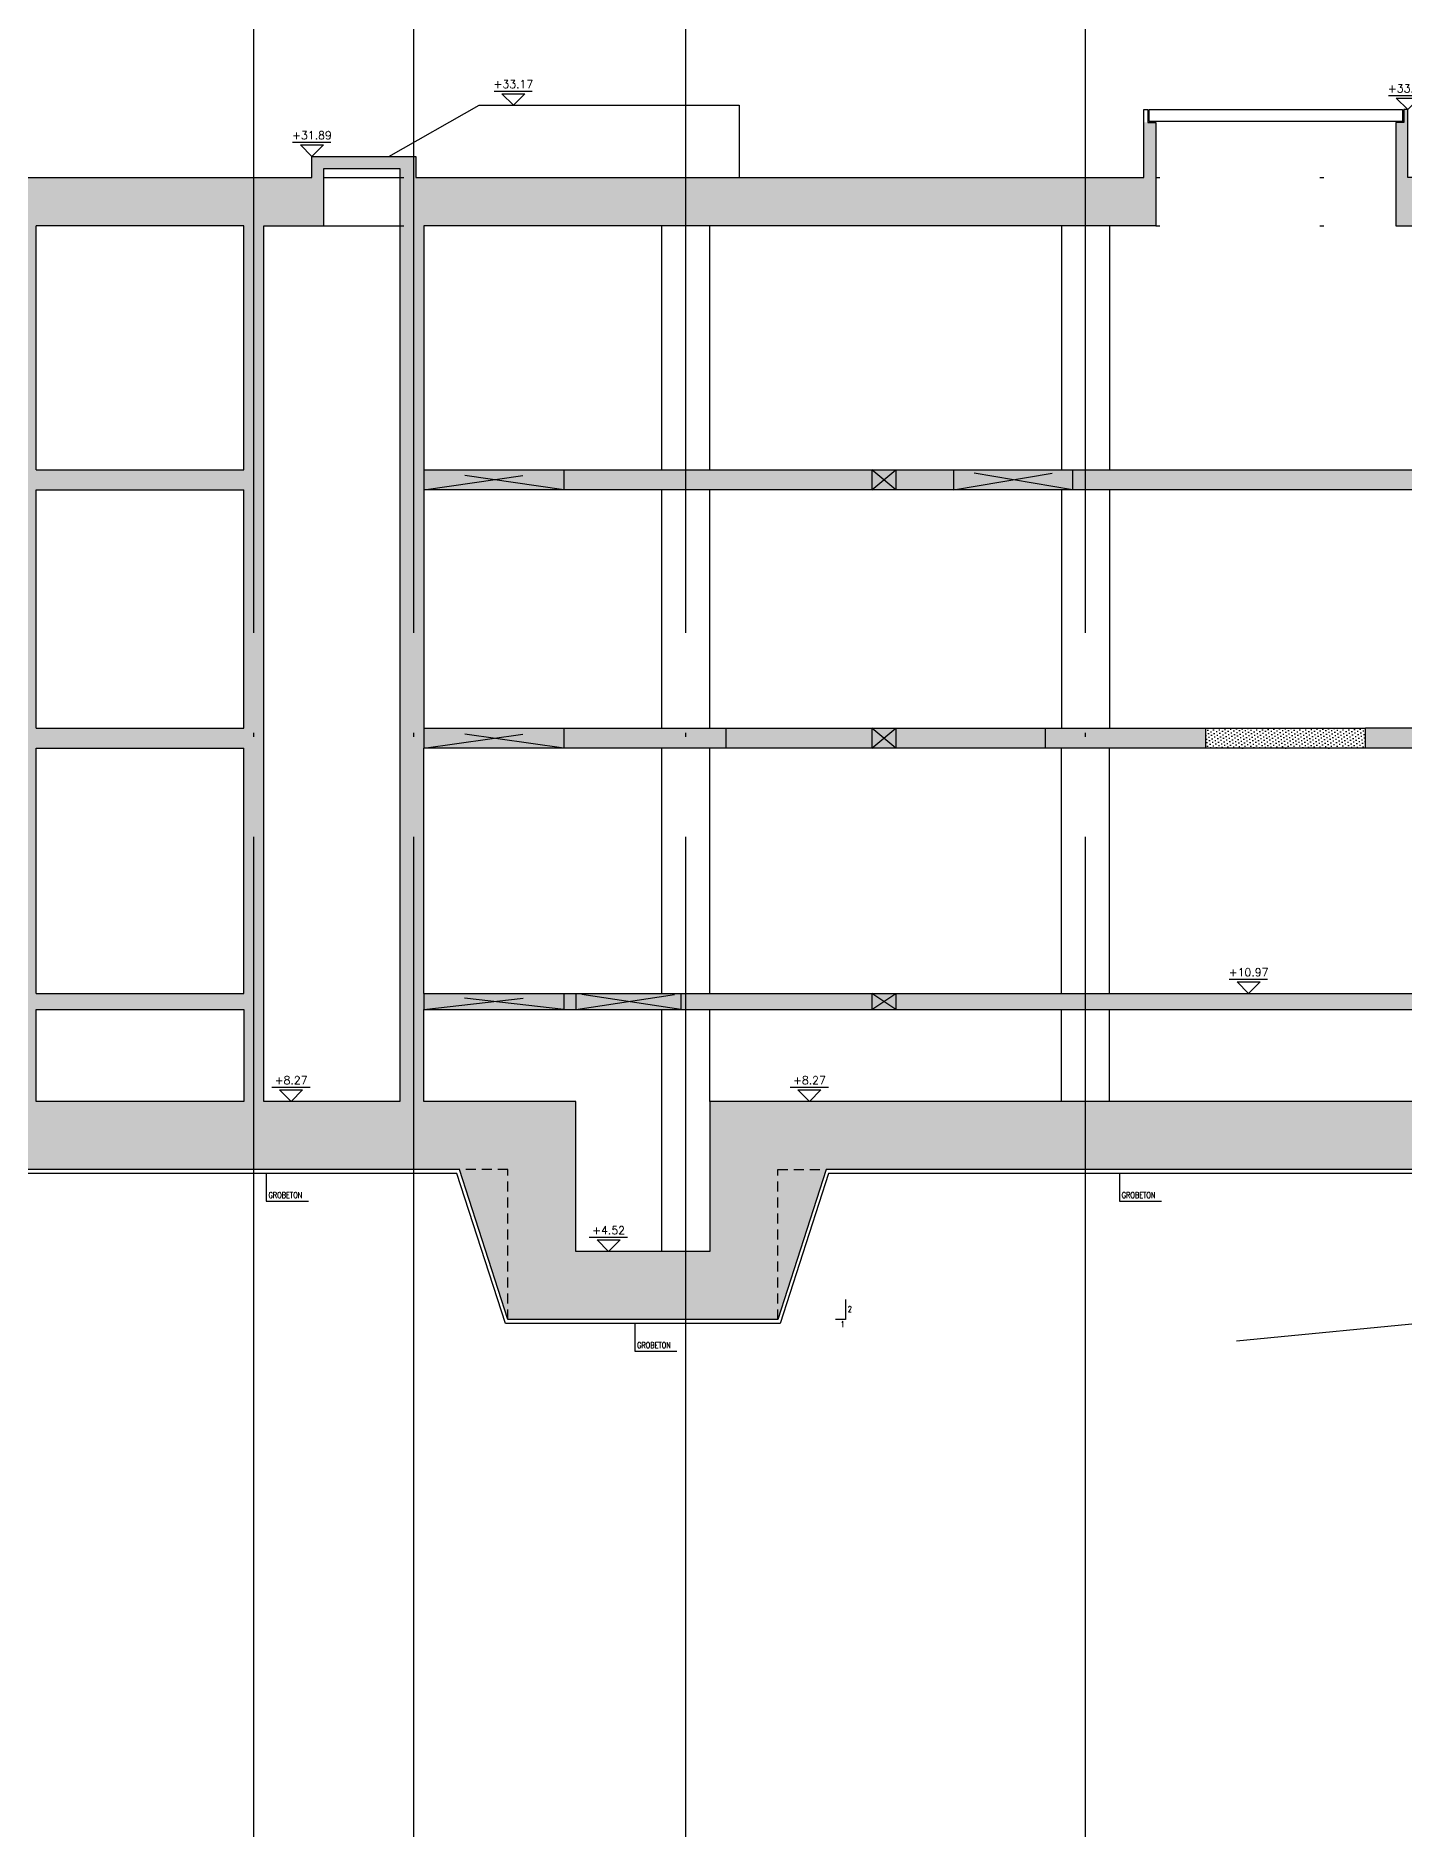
# Model space of a CAD drawing. Header units: inches. Extents: x 400392 to 401495, y 4543971 to 4544133.
# Drawn here: x 400718.55 to 400752.76, y 4543993.52 to 4544038.53 of the extents above; entities that cross this region are included whole.
import ezdxf
from ezdxf.enums import TextEntityAlignment as Align

# ---------------------------------------------------------------- set-up
doc = ezdxf.new("R2010")
doc.units = ezdxf.units.IN
doc.header["$MEASUREMENT"] = 0
for name, pattern in [('AKS', [3, 2.5, -0.25, 0, -0.25]), ('CIZGI', [0.4, 0.25, -0.15]), ('CONTINU', [0]), ('Dot', [4, 0, -4]), ('HIDDEN', [0.375, 0.25, -0.125])]:
    doc.linetypes.add(name, pattern=pattern)
for name, color, linetype in [('aks prota', 2, 'AKS'), ('görünüş prota', 4, 'Continuous'), ('kesik prota', 2, 'CIZGI'), ('kesit prota', 1, 'Continuous'), ('kesit tarama prota', 252, 'Continuous'), ('kot prota', 4, 'Continuous'), ('merdiven prota', 2, 'Continuous'), ('not çizgisi prota', 4, 'Continuous'), ('PRT-CST-rc_level', 6, 'Continuous'), ('PRT-CST-rc_levermark', 4, 'Continuous'), ('st_s_not yazısı', 6, 'Continuous'), ('st_s_not çizgisi', 4, 'CIZGI'), ('st_s_ölçü', 4, 'Continuous')]:
    doc.layers.add(name, color=color, linetype=linetype)
doc.styles.add('NOT', font='romanstw.shx')
doc.styles.add('OLCU', font='romanstw.shx')
doc.dimstyles.new('1-50', dxfattribs={"dimtxt": 10, "dimasz": 4, "dimexe": 4, "dimexo": 8, "dimgap": 4, "dimtad": 1, "dimdec": 1, "dimrnd": 0.05, "dimzin": 9, "dimdsep": 46, "dimtxsty": 'OLCU', "dimblk1": 'OBLIQUE', "dimblk2": 'OBLIQUE', "dimsah": 1, "dimcen": 2, "dimdle": 4, "dimclrd": 4, "dimclre": 4, "dimclrt": 3, "dimadec": 1, "dimazin": 0, "dimtfac": 1, "dimtdec": 1, "dimtix": 1, "dimtmove": 2, "dimatfit": 3, "dimldrblk": 'OBLIQUE', "dimfxl": 1, "dimtvp": 1, "dimtolj": 1, "dimtzin": 1, "dimarcsym": 0})
pattern_1 = [(36, (401115.44459, 4543690.453005), (-0.014547592, 0.087543451), [0, -0.079375])]

# ---------------------------------------------------------------- blocks, each defined once
blk = doc.blocks.new('KOTK5')
at = {"layer": 'PRT-CST-rc_levermark'}
blk.add_line((217, 160), (-213, 160), dxfattribs=at)
blk.add_lwpolyline([(130, 130), (-130, 130), (0, 0)], close=True, dxfattribs=at)
at = {"layer": 'PRT-CST-rc_level', "style": 'OLCU'}
blk.add_attdef('000.00', text='', height=90, dxfattribs=at).set_placement((0, 193), align=Align.CENTER)
blk = doc.blocks.new('_Oblique')
at = {"layer": 'st_s_ölçü', "lineweight": -2}
blk.add_line((-0.5, -0.5), (0.5, 0.5), dxfattribs=at)

msp = doc.modelspace()

# ---------------------------------------------------------------- hatches: boundary and pattern name
at = {"layer": 'kesit tarama prota'}
h = msp.add_hatch(color=256, dxfattribs=at)
h.dxf.hatch_style = 1
h.paths.add_polyline_path([(400803.77, 4543998.393), (400779.504, 4543998.393), (400779.504, 4544000.123), (400825.269, 4544000.123), (400825.269, 4543998.393), (400805.11, 4543998.393), (400805.11, 4543995.843), (400838.71, 4543995.843), (400838.71, 4543998.393), (400838.71, 4544011.903), (400838.685, 4544011.903), (400838.685, 4544014.203), (400839.185, 4544014.203), (400839.185, 4544014.403), (400841.564, 4544014.403), (400841.564, 4544011.903), (400838.71, 4544011.903), (400838.71, 4544010.203), (400858.739, 4544010.203), (400859.948, 4544006.453), (400868.046, 4544006.453), (400868.046, 4544034.993), (400859.944, 4544034.993), (400859.944, 4544037.653), (400857.346, 4544037.653), (400857.346, 4544034.993), (400853.046, 4544034.993), (400853.046, 4544038.163), (400852.746, 4544038.163), (400852.746, 4544033.793), (400857.146, 4544033.793), (400857.146, 4544027.693), (400857.146, 4544027.193), (400857.146, 4544021.233), (400857.146, 4544020.733), (400857.146, 4544011.903), (400841.864, 4544011.903), (400841.864, 4544014.203), (400855.346, 4544014.203), (400855.346, 4544014.603), (400838.985, 4544014.603), (400838.985, 4544014.403), (400838.685, 4544014.403), (400838.685, 4544014.793), (400838.385, 4544014.793), (400838.385, 4544014.963), (400838.085, 4544014.963), (400838.085, 4544015.133), (400837.785, 4544015.133), (400837.785, 4544015.303), (400837.485, 4544015.303), (400837.485, 4544015.473), (400837.185, 4544015.473), (400837.185, 4544015.643), (400836.885, 4544015.643), (400836.885, 4544015.813), (400836.585, 4544015.813), (400836.585, 4544015.983), (400836.285, 4544015.983), (400836.285, 4544016.153), (400835.985, 4544016.153), (400835.985, 4544016.323), (400835.685, 4544016.323), (400835.685, 4544016.493), (400835.385, 4544016.493), (400835.385, 4544016.663), (400835.085, 4544016.663), (400835.085, 4544016.833), (400833.885, 4544016.833), (400833.885, 4544017.003), (400833.585, 4544017.003), (400833.585, 4544017.173), (400833.285, 4544017.173), (400833.285, 4544017.343), (400832.985, 4544017.343), (400832.985, 4544017.513), (400832.685, 4544017.513), (400832.685, 4544017.683), (400832.385, 4544017.683), (400832.385, 4544017.853), (400832.085, 4544017.853), (400832.085, 4544018.023), (400831.785, 4544018.023), (400831.785, 4544018.193), (400831.485, 4544018.193), (400831.485, 4544018.363), (400831.185, 4544018.363), (400831.185, 4544018.533), (400830.885, 4544018.533), (400830.885, 4544018.703), (400830.585, 4544018.703), (400830.585, 4544018.873), (400830.285, 4544018.873), (400830.285, 4544019.043), (400829.085, 4544019.043), (400829.085, 4544019.213), (400828.785, 4544019.213), (400828.785, 4544019.383), (400828.485, 4544019.383), (400828.485, 4544019.553), (400828.185, 4544019.553), (400828.185, 4544019.723), (400827.885, 4544019.723), (400827.885, 4544019.893), (400827.585, 4544019.893), (400827.585, 4544020.063), (400827.285, 4544020.063), (400827.285, 4544020.233), (400826.985, 4544020.233), (400826.985, 4544020.403), (400826.685, 4544020.403), (400826.685, 4544020.573), (400826.385, 4544020.573), (400826.385, 4544020.743), (400826.085, 4544020.743), (400826.085, 4544020.913), (400825.785, 4544020.913), (400825.785, 4544021.083), (400825.485, 4544021.083), (400825.485, 4544021.233), (400810.26, 4544021.233), (400810.26, 4544027.143), (400809.96, 4544027.143), (400809.96, 4544021.233), (400803.96, 4544021.233), (400803.96, 4544027.143), (400803.66, 4544027.143), (400803.66, 4544021.233), (400803.66, 4544021.133), (400803.41, 4544021.133), (400803.41, 4544021.233), (400788.151, 4544021.233), (400788.151, 4544020.733), (400822.934, 4544020.733), (400822.934, 4544019.233), (400827.256, 4544019.233), (400835.276, 4544014.603), (400790.451, 4544014.603), (400790.451, 4544014.203), (400835.764, 4544014.203), (400835.764, 4544011.903), (400814.981, 4544011.903), (400814.981, 4544014.153), (400814.681, 4544014.153), (400814.681, 4544011.903), (400797.681, 4544011.903), (400797.681, 4544014.153), (400797.381, 4544014.153), (400797.381, 4544011.903), (400790.551, 4544011.903), (400790.551, 4544010.903), (400835.648, 4544010.903), (400835.648, 4544006.443), (400790.551, 4544006.443), (400790.551, 4544004.943), (400788.451, 4544004.943), (400788.451, 4544006.443), (400771.139, 4544006.443), (400771.139, 4544006.243), (400770.839, 4544006.243), (400770.839, 4544006.633), (400770.549, 4544006.633), (400770.549, 4544006.803), (400770.259, 4544006.803), (400770.259, 4544006.973), (400769.969, 4544006.973), (400769.969, 4544007.143), (400769.679, 4544007.143), (400769.679, 4544007.313), (400769.389, 4544007.313), (400769.389, 4544007.483), (400769.099, 4544007.483), (400769.099, 4544007.653), (400768.809, 4544007.653), (400768.809, 4544007.823), (400768.519, 4544007.823), (400768.519, 4544007.993), (400768.229, 4544007.993), (400768.229, 4544008.163), (400767.939, 4544008.163), (400767.939, 4544008.333), (400767.649, 4544008.333), (400767.649, 4544008.503), (400767.359, 4544008.503), (400767.359, 4544008.673), (400767.069, 4544008.673), (400767.069, 4544008.843), (400766.779, 4544008.843), (400766.779, 4544009.013), (400766.489, 4544009.013), (400766.489, 4544009.183), (400764.999, 4544009.183), (400764.999, 4544009.353), (400764.709, 4544009.353), (400764.709, 4544009.523), (400764.419, 4544009.523), (400764.419, 4544009.693), (400764.129, 4544009.693), (400764.129, 4544009.863), (400763.839, 4544009.863), (400763.839, 4544010.033), (400763.549, 4544010.033), (400763.549, 4544010.203), (400763.259, 4544010.203), (400763.259, 4544010.373), (400762.969, 4544010.373), (400762.969, 4544010.543), (400762.679, 4544010.543), (400762.679, 4544010.713), (400762.389, 4544010.713), (400762.389, 4544010.883), (400762.099, 4544010.883), (400762.099, 4544011.053), (400761.809, 4544011.053), (400761.809, 4544011.223), (400761.519, 4544011.223), (400761.519, 4544011.393), (400761.229, 4544011.393), (400761.229, 4544011.563), (400760.939, 4544011.563), (400760.939, 4544011.733), (400760.649, 4544011.733), (400760.649, 4544011.903), (400759.159, 4544011.903), (400759.159, 4544012.073), (400758.869, 4544012.073), (400758.869, 4544012.243), (400758.579, 4544012.243), (400758.579, 4544012.413), (400758.289, 4544012.413), (400758.289, 4544012.583), (400757.999, 4544012.583), (400757.999, 4544012.753), (400757.709, 4544012.753), (400757.709, 4544012.923), (400757.419, 4544012.923), (400757.419, 4544013.093), (400757.129, 4544013.093), (400757.129, 4544013.263), (400756.839, 4544013.263), (400756.839, 4544013.433), (400756.549, 4544013.433), (400756.549, 4544013.603), (400756.259, 4544013.603), (400756.259, 4544013.773), (400755.969, 4544013.773), (400755.969, 4544013.943), (400755.679, 4544013.943), (400755.679, 4544014.113), (400755.389, 4544014.113), (400755.389, 4544014.283), (400755.099, 4544014.283), (400755.099, 4544014.453), (400754.809, 4544014.453), (400754.809, 4544014.603), (400728.246, 4544014.603), (400728.246, 4544020.733), (400735.796, 4544020.733), (400735.796, 4544021.233), (400728.246, 4544021.233), (400728.246, 4544027.193), (400764.706, 4544027.193), (400764.706, 4544027.693), (400728.246, 4544027.693), (400728.246, 4544033.793), (400746.553, 4544033.793), (400746.553, 4544036.373), (400746.253, 4544036.373), (400746.253, 4544034.993), (400728.046, 4544034.993), (400728.046, 4544035.523), (400725.446, 4544035.523), (400725.446, 4544034.993), (400717.346, 4544034.993), (400717.346, 4544010.203), (400729.136, 4544010.203), (400730.346, 4544006.453), (400737.096, 4544006.453), (400738.305, 4544010.203), (400754.097, 4544010.203), (400756.777, 4544004.843), (400766.065, 4544004.843), (400766.065, 4544006.443), (400764.999, 4544006.443), (400764.999, 4544008.983), (400766.145, 4544008.983), (400770.539, 4544006.407), (400770.539, 4544005.413), (400769.122, 4544005.413), (400769.122, 4544006.043), (400767.967, 4544006.043), (400767.967, 4544006.443), (400766.065, 4544006.443), (400766.065, 4544004.843), (400766.065, 4543998.393), (400766.065, 4543995.843), (400803.77, 4543995.843)])
h.paths.add_polyline_path([(400777.804, 4544000.323), (400777.804, 4544000.123), (400779.079, 4544000.123), (400779.079, 4543998.393), (400777.99, 4543998.393), (400776.307, 4543997.843), (400774.027, 4543997.843), (400772.344, 4543998.393), (400769.127, 4543998.393), (400769.127, 4544004.543), (400774.57, 4544004.543), (400774.57, 4544005.843), (400787.851, 4544005.843), (400787.851, 4544004.343), (400791.151, 4544004.343), (400791.151, 4544005.843), (400835.648, 4544005.843), (400835.648, 4543998.393), (400832.431, 4543998.393), (400830.748, 4543997.843), (400828.468, 4543997.843), (400826.785, 4543998.393), (400825.696, 4543998.393), (400825.696, 4544000.123), (400826.971, 4544000.123), (400826.971, 4544000.323)], flags=16)
h.paths.add_polyline_path([(400773.97, 4544004.943), (400770.839, 4544004.943), (400770.839, 4544006.043), (400771.339, 4544006.043), (400771.339, 4544006.243), (400773.97, 4544006.243)], flags=16)
h.paths.add_polyline_path([(400764.699, 4544006.443), (400758.477, 4544006.443), (400758.477, 4544011.303), (400758.477, 4544011.903), (400753.29, 4544011.903), (400753.29, 4544014.403), (400754.499, 4544014.403), (400758.477, 4544012.071), (400758.477, 4544011.903), (400758.477, 4544011.303), (400759.695, 4544011.303), (400764.699, 4544008.414)], flags=16)
h.paths.add_polyline_path([(400752.99, 4544011.903), (400735.696, 4544011.903), (400735.396, 4544011.903), (400735.396, 4544008.153), (400732.046, 4544008.153), (400732.046, 4544011.903), (400731.746, 4544011.903), (400728.246, 4544011.903), (400728.246, 4544014.203), (400752.99, 4544014.203)], flags=16)
h.paths.add_polyline_path([(400823.534, 4544019.733), (400823.534, 4544021.033), (400825.167, 4544021.033), (400827.39, 4544019.773), (400827.39, 4544019.733)], flags=16)
h.paths.add_polyline_path([(400829.085, 4544018.755), (400829.085, 4544018.843), (400829.932, 4544018.843), (400833.585, 4544016.773), (400833.585, 4544016.157)], flags=16)
h.paths.add_polyline_path([(400833.885, 4544015.983), (400833.885, 4544016.633), (400834.732, 4544016.633), (400838.385, 4544014.563), (400838.385, 4544011.903), (400836.264, 4544011.903), (400836.264, 4544014.61)], flags=16)
h.paths.add_polyline_path([(400727.646, 4544011.903), (400724.246, 4544011.903), (400724.246, 4544033.793), (400725.746, 4544033.793), (400725.746, 4544035.223), (400727.646, 4544035.223)], flags=16)
h.paths.add_polyline_path([(400723.746, 4544011.903), (400718.546, 4544011.903), (400718.546, 4544014.203), (400723.746, 4544014.203)], flags=16)
h.paths.add_polyline_path([(400723.746, 4544014.603), (400718.546, 4544014.603), (400718.546, 4544020.733), (400723.746, 4544020.733)], flags=16)
h.paths.add_polyline_path([(400723.746, 4544021.233), (400718.546, 4544021.233), (400718.546, 4544027.193), (400723.746, 4544027.193)], flags=16)
h.paths.add_polyline_path([(400723.746, 4544027.693), (400718.546, 4544027.693), (400718.546, 4544033.793), (400723.746, 4544033.793)], flags=16)
h.paths.add_polyline_path([(400857.748, 4544011.903), (400857.748, 4544037.453), (400859.644, 4544037.453), (400859.644, 4544033.793), (400861.148, 4544033.793), (400861.148, 4544011.903)], flags=16)
h.paths.add_polyline_path([(400861.648, 4544008.153), (400861.648, 4544014.203), (400866.846, 4544014.203), (400866.846, 4544011.903), (400866.846, 4544008.153)], flags=16)
h.paths.add_polyline_path([(400861.648, 4544014.603), (400861.648, 4544020.733), (400866.846, 4544020.733), (400866.846, 4544014.603)], flags=16)
h.paths.add_polyline_path([(400861.648, 4544021.233), (400861.648, 4544027.193), (400866.846, 4544027.193), (400866.846, 4544021.233)], flags=16)
h.paths.add_polyline_path([(400861.648, 4544027.693), (400861.648, 4544033.793), (400866.846, 4544033.793), (400866.846, 4544027.693)], flags=16)
h = msp.add_hatch(color=256, dxfattribs=at)
h.dxf.hatch_style = 1
h.paths.add_polyline_path([(400763.34, 4544037.893), (400763.04, 4544037.893), (400763.04, 4544034.993), (400752.853, 4544034.993), (400752.853, 4544036.693), (400752.753, 4544036.693), (400752.753, 4544036.373), (400752.553, 4544036.373), (400752.553, 4544033.793), (400763.34, 4544033.793)])
h = msp.add_hatch(dxfattribs=at)
h.set_pattern_fill('DOTS', color=2, scale=0.05, angle=36)
h.set_pattern_definition(pattern_1)
h.paths.add_polyline_path([(400743.796, 4544021.233), (400735.796, 4544021.233), (400735.796, 4544020.733), (400743.796, 4544020.733)])
h = msp.add_hatch(color=256, dxfattribs=at)
h.dxf.hatch_style = 1
h.paths.add_polyline_path([(400747.796, 4544021.233), (400743.796, 4544021.233), (400743.796, 4544020.733), (400747.796, 4544020.733)])
h = msp.add_hatch(dxfattribs=at)
h.set_pattern_fill('DOTS', color=2, scale=0.05, angle=36)
h.set_pattern_definition(pattern_1)
h.paths.add_polyline_path([(400751.795, 4544021.233), (400747.796, 4544021.233), (400747.796, 4544020.733), (400751.795, 4544020.733)])
h = msp.add_hatch(color=256, dxfattribs=at)
h.dxf.hatch_style = 1
h.paths.add_polyline_path([(400760.773, 4544019.553), (400760.473, 4544019.553), (400760.473, 4544019.723), (400760.173, 4544019.723), (400760.173, 4544019.893), (400759.873, 4544019.893), (400759.873, 4544020.063), (400759.573, 4544020.063), (400759.573, 4544020.233), (400759.273, 4544020.233), (400759.273, 4544020.403), (400758.973, 4544020.403), (400758.973, 4544020.573), (400758.673, 4544020.573), (400758.673, 4544020.743), (400758.373, 4544020.743), (400758.373, 4544020.913), (400758.073, 4544020.913), (400758.073, 4544021.083), (400757.773, 4544021.083), (400757.773, 4544021.233), (400751.795, 4544021.233), (400751.795, 4544020.733), (400755.326, 4544020.733), (400755.326, 4544019.233), (400759.351, 4544019.233), (400773.779, 4544010.903), (400788.451, 4544010.903), (400788.451, 4544014.603), (400788.151, 4544014.603), (400788.151, 4544011.903), (400783.001, 4544011.903), (400783.001, 4544014.603), (400771.273, 4544014.603), (400771.273, 4544014.399), (400770.974, 4544014.399), (400770.974, 4544014.793), (400770.673, 4544014.793), (400770.673, 4544014.963), (400770.373, 4544014.963), (400770.373, 4544015.133), (400770.073, 4544015.133), (400770.073, 4544015.303), (400769.773, 4544015.303), (400769.773, 4544015.473), (400769.473, 4544015.473), (400769.473, 4544015.643), (400769.173, 4544015.643), (400769.173, 4544015.813), (400768.873, 4544015.813), (400768.873, 4544015.983), (400768.573, 4544015.983), (400768.573, 4544016.153), (400768.273, 4544016.153), (400768.273, 4544016.323), (400767.973, 4544016.323), (400767.973, 4544016.493), (400767.673, 4544016.493), (400767.673, 4544016.663), (400767.373, 4544016.663), (400767.373, 4544016.833), (400766.173, 4544016.833), (400766.173, 4544017.003), (400765.873, 4544017.003), (400765.873, 4544017.173), (400765.573, 4544017.173), (400765.573, 4544017.343), (400765.273, 4544017.343), (400765.273, 4544017.513), (400764.973, 4544017.513), (400764.973, 4544017.683), (400764.673, 4544017.683), (400764.673, 4544017.853), (400764.373, 4544017.853), (400764.373, 4544018.023), (400764.073, 4544018.023), (400764.073, 4544018.193), (400763.773, 4544018.193), (400763.773, 4544018.363), (400763.473, 4544018.363), (400763.473, 4544018.533), (400763.173, 4544018.533), (400763.173, 4544018.703), (400762.873, 4544018.703), (400762.873, 4544018.873), (400762.573, 4544018.873), (400762.573, 4544019.043), (400761.373, 4544019.043), (400761.373, 4544019.213), (400761.073, 4544019.213), (400761.073, 4544019.383), (400760.773, 4544019.383)])
h.paths.add_polyline_path([(400759.485, 4544019.733), (400755.824, 4544019.733), (400755.824, 4544021.033), (400757.455, 4544021.033), (400759.485, 4544019.883)], flags=16)
h.paths.add_polyline_path([(400761.373, 4544018.843), (400762.22, 4544018.843), (400765.873, 4544016.773), (400765.873, 4544016.045), (400761.373, 4544018.643)], flags=16)
h.paths.add_polyline_path([(400766.173, 4544016.633), (400767.02, 4544016.633), (400770.674, 4544014.562), (400770.674, 4544013.273), (400766.173, 4544015.871)], flags=16)
h.paths.add_polyline_path([(400770.974, 4544014.199), (400771.473, 4544014.199), (400771.473, 4544014.403), (400773.856, 4544014.403), (400773.856, 4544011.903), (400773.047, 4544011.903), (400770.974, 4544013.1)], flags=16)
h.paths.add_polyline_path([(400774.356, 4544014.203), (400782.701, 4544014.203), (400782.701, 4544011.903), (400774.356, 4544011.903)], flags=16)

# ---------------------------------------------------------------- linework, layer by layer
at = {"layer": 'aks prota', "ltscale": 10}
for p, q in [((400723.996, 4543993.518), (400723.996, 4544041.346)), ((400727.996, 4543993.518), (400727.996, 4544041.346)), ((400734.796, 4543993.518), (400734.796, 4544041.346)), ((400744.796, 4543993.518), (400744.796, 4544041.346))]:
    msp.add_line(p, q, dxfattribs=at)
at = {"layer": 'görünüş prota', "color": 4}
for p, q in [((400734.196, 4544027.693), (400734.196, 4544033.793)), ((400735.396, 4544027.693), (400735.396, 4544033.793)), ((400744.196, 4544033.793), (400744.196, 4544027.693)), ((400745.396, 4544033.793), (400745.396, 4544027.693)), ((400734.196, 4544021.233), (400734.196, 4544027.193)), ((400735.396, 4544021.233), (400735.396, 4544027.193)), ((400744.196, 4544027.193), (400744.196, 4544021.233)), ((400745.396, 4544027.193), (400745.396, 4544021.233)), ((400734.196, 4544014.603), (400734.196, 4544020.733)), ((400735.396, 4544014.603), (400735.396, 4544020.733)), ((400744.196, 4544014.603), (400744.196, 4544020.733)), ((400745.396, 4544014.603), (400745.396, 4544020.733)), ((400734.196, 4544008.153), (400734.196, 4544014.203)), ((400735.396, 4544011.903), (400735.396, 4544014.203)), ((400744.196, 4544011.903), (400744.196, 4544014.203)), ((400745.396, 4544011.903), (400745.396, 4544014.203))]:
    msp.add_line(p, q, dxfattribs=at)
for points in [[(400727.372, 4544035.523), (400729.631, 4544036.803), (400736.131, 4544036.803), (400736.131, 4544034.993)], [(400725.746, 4544035.523), (400727.746, 4544035.523)], [(400725.746, 4544034.993), (400727.746, 4544034.993)], [(400725.746, 4544033.793), (400727.746, 4544033.793)], [(400735.796, 4544021.233), (400743.796, 4544021.233)], [(400747.796, 4544021.233), (400751.795, 4544021.233)], [(400743.796, 4544020.733), (400735.796, 4544020.733)], [(400751.795, 4544020.733), (400747.796, 4544020.733)]]:
    msp.add_lwpolyline(points, dxfattribs=at)
msp.add_lwpolyline([(400746.383, 4544036.693), (400752.723, 4544036.693), (400752.723, 4544036.393), (400746.383, 4544036.393)], close=True, dxfattribs=at)
at = {"layer": 'görünüş prota', "color": 4, "linetype": 'Dot'}
for points in [[(400746.553, 4544034.993), (400752.553, 4544034.993)], [(400746.553, 4544033.793), (400752.553, 4544033.793)]]:
    msp.add_lwpolyline(points, dxfattribs=at)
at = {"layer": 'görünüş prota'}
msp.add_lwpolyline([(400762.684, 4544004.743), (400756.715, 4544004.743), (400754.035, 4544010.103), (400738.367, 4544010.103), (400737.158, 4544006.353), (400730.284, 4544006.353), (400729.074, 4544010.103), (400717.246, 4544010.103), (400717.246, 4544010.203)], dxfattribs=at)
at = {"layer": 'kesik prota'}
for points in [[(400730.346, 4544006.453), (400730.346, 4544010.203), (400729.136, 4544010.203)], [(400737.096, 4544006.453), (400737.096, 4544010.203), (400738.305, 4544010.203)]]:
    msp.add_lwpolyline(points, dxfattribs=at)
at = {"layer": 'kesit prota', "color": 1}
for p, q in [((400718.546, 4544027.693), (400718.546, 4544033.793)), ((400723.746, 4544027.693), (400723.746, 4544033.793)), ((400718.546, 4544027.693), (400723.746, 4544027.693)), ((400718.546, 4544021.233), (400718.546, 4544027.193)), ((400718.546, 4544027.193), (400723.746, 4544027.193)), ((400723.746, 4544021.233), (400723.746, 4544027.193)), ((400718.546, 4544021.233), (400723.746, 4544021.233)), ((400718.546, 4544014.603), (400718.546, 4544020.733)), ((400718.546, 4544020.733), (400723.746, 4544020.733)), ((400723.746, 4544014.603), (400723.746, 4544020.733)), ((400728.246, 4544014.603), (400728.246, 4544020.733)), ((400718.546, 4544014.603), (400723.746, 4544014.603)), ((400718.546, 4544014.203), (400723.746, 4544014.203))]:
    msp.add_line(p, q, dxfattribs=at)
at = {"layer": 'kesit prota'}
for points in [[(400717.346, 4544034.993), (400725.446, 4544034.993), (400725.446, 4544035.523), (400728.046, 4544035.523), (400728.046, 4544034.993), (400746.253, 4544034.993), (400746.253, 4544036.693), (400746.353, 4544036.693), (400746.353, 4544036.373), (400746.553, 4544036.373), (400746.553, 4544033.793), (400728.246, 4544033.793), (400728.246, 4544027.693), (400783.001, 4544027.693), (400783.001, 4544027.193), (400768.617, 4544027.193), (400768.617, 4544026.893), (400764.706, 4544026.893), (400764.706, 4544027.693)], [(400764.706, 4544027.193), (400728.246, 4544027.193), (400728.246, 4544021.233), (400735.796, 4544021.233), (400735.796, 4544020.733), (400728.246, 4544020.733)], [(400747.796, 4544020.733), (400743.796, 4544020.733), (400743.796, 4544021.233), (400747.796, 4544021.233), (400747.796, 4544020.733)], [(400770.974, 4544014.399), (400771.273, 4544014.399), (400771.273, 4544014.603), (400783.001, 4544014.603), (400783.001, 4544011.903), (400788.151, 4544011.903), (400788.151, 4544014.603), (400788.451, 4544014.603), (400788.451, 4544010.903), (400773.779, 4544010.903), (400759.351, 4544019.233), (400755.326, 4544019.233), (400755.326, 4544020.733), (400751.795, 4544020.733), (400751.795, 4544021.233)], [(400728.246, 4544014.603), (400754.809, 4544014.603)], [(400766.065, 4544004.843), (400756.777, 4544004.843), (400754.097, 4544010.203), (400738.305, 4544010.203), (400737.096, 4544006.453), (400730.346, 4544006.453), (400729.136, 4544010.203), (400717.346, 4544010.203)]]:
    msp.add_lwpolyline(points, dxfattribs=at)
at = {"layer": 'kesit prota', "color": 1}
for points in [[(400763.04, 4544034.993), (400752.853, 4544034.993), (400752.853, 4544036.693), (400752.753, 4544036.693), (400752.753, 4544036.373), (400752.553, 4544036.373), (400752.553, 4544033.793), (400763.34, 4544033.793)], [(400724.246, 4544033.793), (400725.746, 4544033.793), (400725.746, 4544035.223), (400727.646, 4544035.223), (400727.646, 4544011.903), (400724.246, 4544011.903), (400724.246, 4544033.793)], [(400723.746, 4544033.793), (400718.546, 4544033.793)], [(400757.773, 4544021.233), (400751.795, 4544021.233)], [(400723.746, 4544014.203), (400723.746, 4544011.903), (400718.546, 4544011.903), (400718.546, 4544014.203)], [(400735.396, 4544008.153), (400732.046, 4544008.153), (400732.046, 4544011.903), (400731.746, 4544011.903), (400731.746, 4544011.903), (400728.246, 4544011.903), (400728.246, 4544014.203), (400752.99, 4544014.203), (400752.99, 4544011.903), (400735.696, 4544011.903), (400735.696, 4544011.903), (400735.396, 4544011.903), (400735.396, 4544008.153)]]:
    msp.add_lwpolyline(points, dxfattribs=at)
at = {"layer": 'merdiven prota', "linetype": 'HIDDEN', "ltscale": 10}
for points in [[(400728.246, 4544027.693), (400728.246, 4544027.193), (400731.746, 4544027.693), (400731.746, 4544027.193), (400728.246, 4544027.693)], [(400740.046, 4544027.193), (400739.446, 4544027.693), (400739.446, 4544027.193), (400740.046, 4544027.693), (400740.046, 4544027.193)], [(400744.472, 4544027.193), (400741.492, 4544027.693), (400741.492, 4544027.193), (400744.472, 4544027.693), (400744.472, 4544027.193)], [(400728.246, 4544021.233), (400728.246, 4544020.733), (400731.746, 4544021.233), (400731.746, 4544020.733), (400728.246, 4544021.233)], [(400740.046, 4544020.733), (400739.446, 4544021.233), (400739.446, 4544020.733), (400740.046, 4544021.233), (400740.046, 4544020.733)], [(400728.246, 4544014.603), (400728.246, 4544014.203), (400731.746, 4544014.603), (400731.746, 4544014.203), (400728.246, 4544014.603)], [(400732.046, 4544014.603), (400732.046, 4544014.203), (400734.671, 4544014.603), (400734.671, 4544014.203), (400732.046, 4544014.603)], [(400740.046, 4544014.203), (400739.446, 4544014.603), (400739.446, 4544014.203), (400740.046, 4544014.603), (400740.046, 4544014.203)]]:
    msp.add_lwpolyline(points, dxfattribs=at)
at = {"layer": 'st_s_not çizgisi', "linetype": 'CONTINU'}
for points in [[(400724.303, 4544010.103), (400724.303, 4544009.408), (400725.359, 4544009.408)], [(400745.641, 4544010.103), (400745.641, 4544009.408), (400746.698, 4544009.408)], [(400733.521, 4544006.353), (400733.521, 4544005.658), (400734.577, 4544005.658)]]:
    msp.add_lwpolyline(points, dxfattribs=at)
at = {"layer": 'st_s_ölçü', "ltscale": 0.1}
msp.add_lwpolyline([(400738.794, 4544006.953), (400738.794, 4544006.453), (400738.544, 4544006.453)], dxfattribs=at)

# ---------------------------------------------------------------- block references
at = {"layer": 'kot prota', "linetype": 'CONTINU', "ltscale": 0.1}
ref = msp.add_blockref('KOTK5', (400730.485, 4544036.803), dxfattribs=dict(at, xscale=-0.002222222222222222, yscale=0.002222222222222222, zscale=0.002222222222222222, rotation=359.9999999999902))
ref.add_attrib('000.00', '+33.17', dxfattribs={"layer": 'PRT-CST-rc_level', "height": 0.2, "style": 'OLCU'}).set_placement((400730.485, 4544037.232), align=Align.CENTER)
ref = msp.add_blockref('KOTK5', (400752.853, 4544036.693), dxfattribs=dict(at, xscale=-0.002222222222222222, yscale=0.002222222222222222, zscale=0.002222222222222222, rotation=359.9999999999902))
ref.add_attrib('000.00', '+33.06', dxfattribs={"layer": 'PRT-CST-rc_level', "height": 0.2, "style": 'OLCU'}).set_placement((400752.853, 4544037.122), align=Align.CENTER)
ref = msp.add_blockref('KOTK5', (400725.446, 4544035.523), dxfattribs=dict(at, xscale=-0.002222222222222222, yscale=0.002222222222222222, zscale=0.002222222222222222, rotation=359.9999999999902))
ref.add_attrib('000.00', '+31.89', dxfattribs={"layer": 'PRT-CST-rc_level', "height": 0.2, "style": 'OLCU'}).set_placement((400725.446, 4544035.952), align=Align.CENTER)
ref = msp.add_blockref('KOTK5', (400748.873, 4544014.603), dxfattribs=dict(at, xscale=-0.002222222222222222, yscale=0.002222222222222222, zscale=0.002222222222222222, rotation=359.9999999999902))
ref.add_attrib('000.00', '+10.97', dxfattribs={"layer": 'PRT-CST-rc_level', "height": 0.2, "style": 'OLCU'}).set_placement((400748.873, 4544015.032), align=Align.CENTER)
ref = msp.add_blockref('KOTK5', (400724.926, 4544011.903), dxfattribs=dict(at, xscale=-0.002222222222222222, yscale=0.002222222222222222, zscale=0.002222222222222222, rotation=359.9999999999902))
ref.add_attrib('000.00', '+8.27', dxfattribs={"layer": 'PRT-CST-rc_level', "height": 0.2, "style": 'OLCU'}).set_placement((400724.926, 4544012.332), align=Align.CENTER)
ref = msp.add_blockref('KOTK5', (400737.889, 4544011.903), dxfattribs=dict(at, xscale=-0.002222222222222222, yscale=0.002222222222222222, zscale=0.002222222222222222, rotation=359.9999999999902))
ref.add_attrib('000.00', '+8.27', dxfattribs={"layer": 'PRT-CST-rc_level', "height": 0.2, "style": 'OLCU'}).set_placement((400737.889, 4544012.332), align=Align.CENTER)
ref = msp.add_blockref('KOTK5', (400732.866, 4544008.153), dxfattribs=dict(at, xscale=-0.002222222222222222, yscale=0.002222222222222222, zscale=0.002222222222222222, rotation=359.9999999999902))
ref.add_attrib('000.00', '+4.52', dxfattribs={"layer": 'PRT-CST-rc_level', "height": 0.2, "style": 'OLCU'}).set_placement((400732.866, 4544008.582), align=Align.CENTER)

# ---------------------------------------------------------------- texts
at = {"layer": 'st_s_not yazısı', "ltscale": 0.05, "style": 'NOT', "width": 0.8}
for p in [(400724.361, 4544009.561), (400745.699, 4544009.561), (400733.578, 4544005.811)]:
    msp.add_text('GROBETON', height=0.15, dxfattribs=at).set_placement(p, align=Align.MIDDLE_LEFT)
for s, p in [('2', (400738.849, 4544006.637)), ('1', (400738.666, 4544006.259))]:
    msp.add_text(s, height=0.15, dxfattribs=at).set_placement(p)

# ---------------------------------------------------------------- leaders
at = {"layer": 'not çizgisi prota'}
for points in [[(400757.015, 4544006.739), (400756.463, 4544007.193), (400755.013, 4544007.193)], [(400757.015, 4544009.874), (400756.463, 4544009.42), (400755.013, 4544009.42)]]:
    msp.add_leader(points, dimstyle='1-50', override={"dimasz": 12, "dimgap": 4, "dimtad": 0}, dxfattribs=at)

doc.saveas('drawing.dxf')
